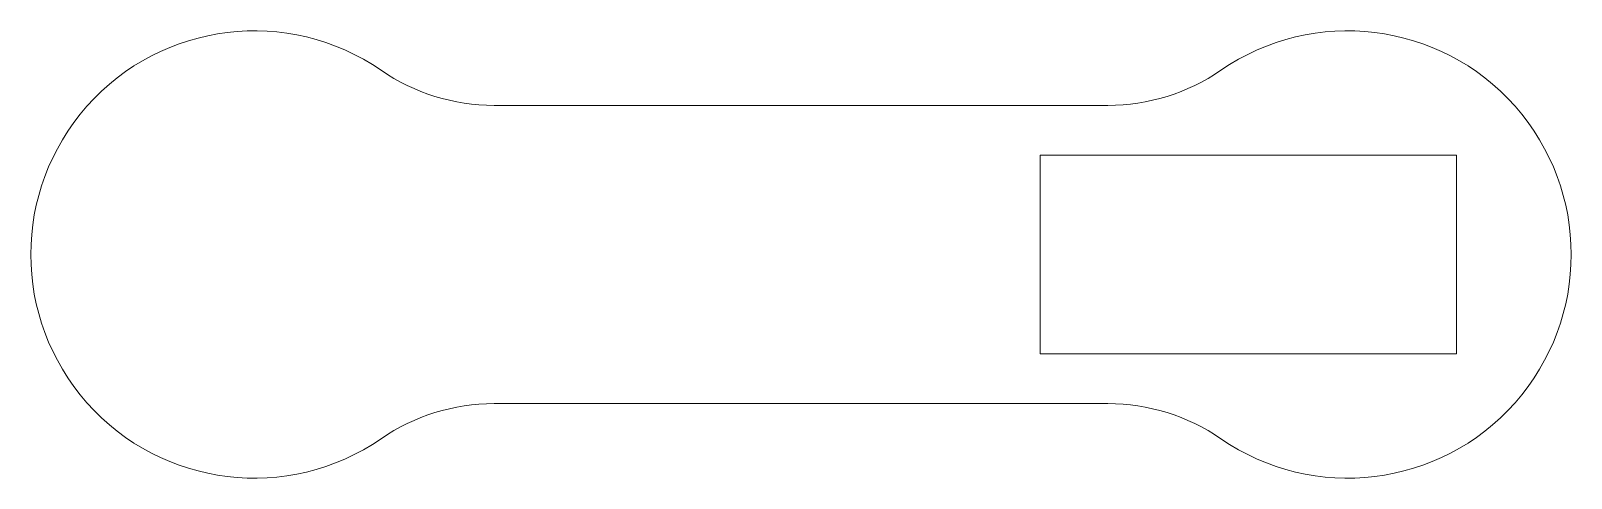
# Model space of a CAD drawing. Header units: millimetres. Extents: x -23 to 133, y -23 to 23.
import ezdxf

# ---------------------------------------------------------------- set-up
doc = ezdxf.new("R2010")
doc.units = ezdxf.units.MM

msp = doc.modelspace()

# ---------------------------------------------------------------- linework, layer by layer
at = {"color": 7, "linetype": 'Continuous', "lineweight": 15}
for p, q in [((85.89, 15), (24.11, 15)), ((79.05, 10), (120.95, 10)), ((79.05, -10), (79.05, 10)), ((120.95, -10), (120.95, 10)), ((79.05, -10), (120.95, -10)), ((24.11, -15), (85.89, -15))]:
    msp.add_line(p, q, dxfattribs=at)
for centre, radius, start, end in [((0, 0), 22.5, 55.4397, 304.5603), ((110, 0), 22.5, 235.4397, 124.5603), ((24.11, 35), 20, 235.4397, 270), ((85.89, 35), 20, 270, 304.5603), ((24.11, -35), 20, 90, 124.5603), ((85.89, -35), 20, 55.4397, 90)]:
    msp.add_arc(centre, radius, start, end, dxfattribs=at)

doc.saveas('drawing.dxf')
